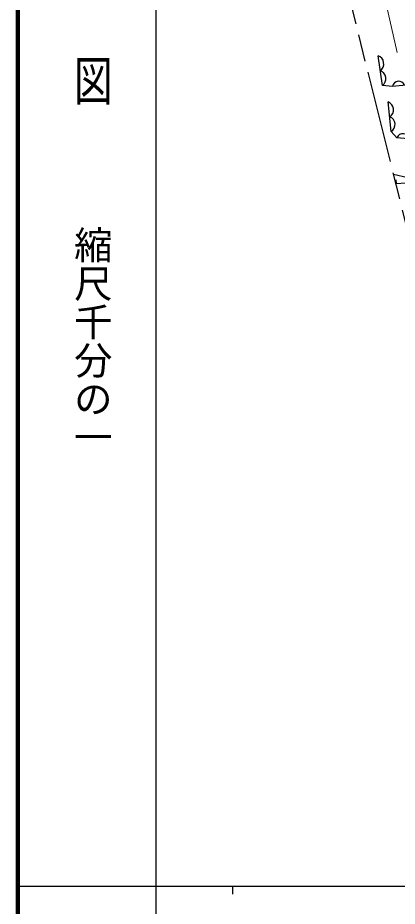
# Model space of a CAD drawing. Units: millimetres at full size, sheet at 1:1000; details may follow other scales. Extents: x 40000 to 680000, y 20000 to 380000.
# Drawn here: x 40000 to 89450, y 202409 to 318099 of the extents above; entities that cross this region are included whole.
import ezdxf
from ezdxf.enums import TextEntityAlignment as Align

# ---------------------------------------------------------------- set-up
doc = ezdxf.new("R2010")
doc.units = ezdxf.units.MM
doc.header["$LTSCALE"] = 1000
doc.linetypes.add('CHAIN', pattern=[18.5, 12, -1.5, 3.5, -1.5])
for name, color, linetype, lineweight in [('M-BGD', 7, 'Continuous', 25), ('M-BMK-OTRS', 5, 'CHAIN', 25), ('M-STR-HTXT', 7, 'Continuous', 13), ('M-TTL', 2, 'Continuous', 140), ('M-TTL-BAND', 7, 'Continuous', 25)]:
    doc.layers.add(name, color=color, linetype=linetype, lineweight=lineweight)
doc.styles.add('@ＭＳ ゴシック', font='')
doc.styles.get('@ＭＳ ゴシック').set_extended_font_data('@MS Gothic')

msp = doc.modelspace()

# ---------------------------------------------------------------- linework, layer by layer
at = {"layer": 'M-BGD'}
msp.add_line((89341, 296519), (89308, 297006), dxfattribs=at)
for points in [[(126679, 307859), (126548, 308980), (118700, 312226), (104390, 310647), (88834, 309153), (87508, 309272), (86945, 313162)], [(118523, 300530), (111380, 301190), (102602, 301290), (89405, 302481), (88666, 303285), (88272, 307135)], [(91986, 296060), (90851, 297275), (88971, 297711)], [(89269, 296514), (90606, 296605), (90655, 295876)]]:
    msp.add_lwpolyline(points, dxfattribs=at)
for centre, radius, start, end in [((86586, 312117), 1105, 305.43824, 71.05647), ((86868, 310172), 1105, 305.43824, 71.05647), ((89631, 309020), 809, 20.44718, 170.52473), ((87893, 306124), 1080, 302.23498, 69.43963), ((88089, 304199), 1080, 302.23498, 69.43963), ((90206, 302136), 872, 12.99805, 156.68889)]:
    msp.add_arc(centre, radius, start, end, dxfattribs=at)
at = {"layer": 'M-BMK-OTRS'}
msp.add_line((101993, 245522), (81833, 326313), dxfattribs=at)
at = {"layer": 'M-STR-HTXT'}
msp.add_line((89442, 313588), (83836, 337951), dxfattribs=at)
at = {"layer": 'M-TTL'}
msp.add_line((40000, 380000), (40000, 20000), dxfattribs=at)
at = {"layer": 'M-TTL-BAND'}
for p, q in [((58000, 370000), (58000, 20000)), ((40000, 205000), (579000, 205000)), ((68000, 205000), (68000, 204000))]:
    msp.add_line(p, q, dxfattribs=at)

# ---------------------------------------------------------------- texts
at = {"layer": 'M-TTL-BAND', "style": '@ＭＳ ゴシック', "width": 1.4}
msp.add_text('平  面  図', height=3666, rotation=270, dxfattribs=at).set_placement((49777, 306475), align=Align.MIDDLE_RIGHT)
at = {"layer": 'M-TTL-BAND', "style": '@ＭＳ ゴシック'}
msp.add_text('縮尺千分の一', height=3666, rotation=270, dxfattribs=at).set_placement((49777, 261030), align=Align.MIDDLE_RIGHT)

doc.saveas('drawing.dxf')
